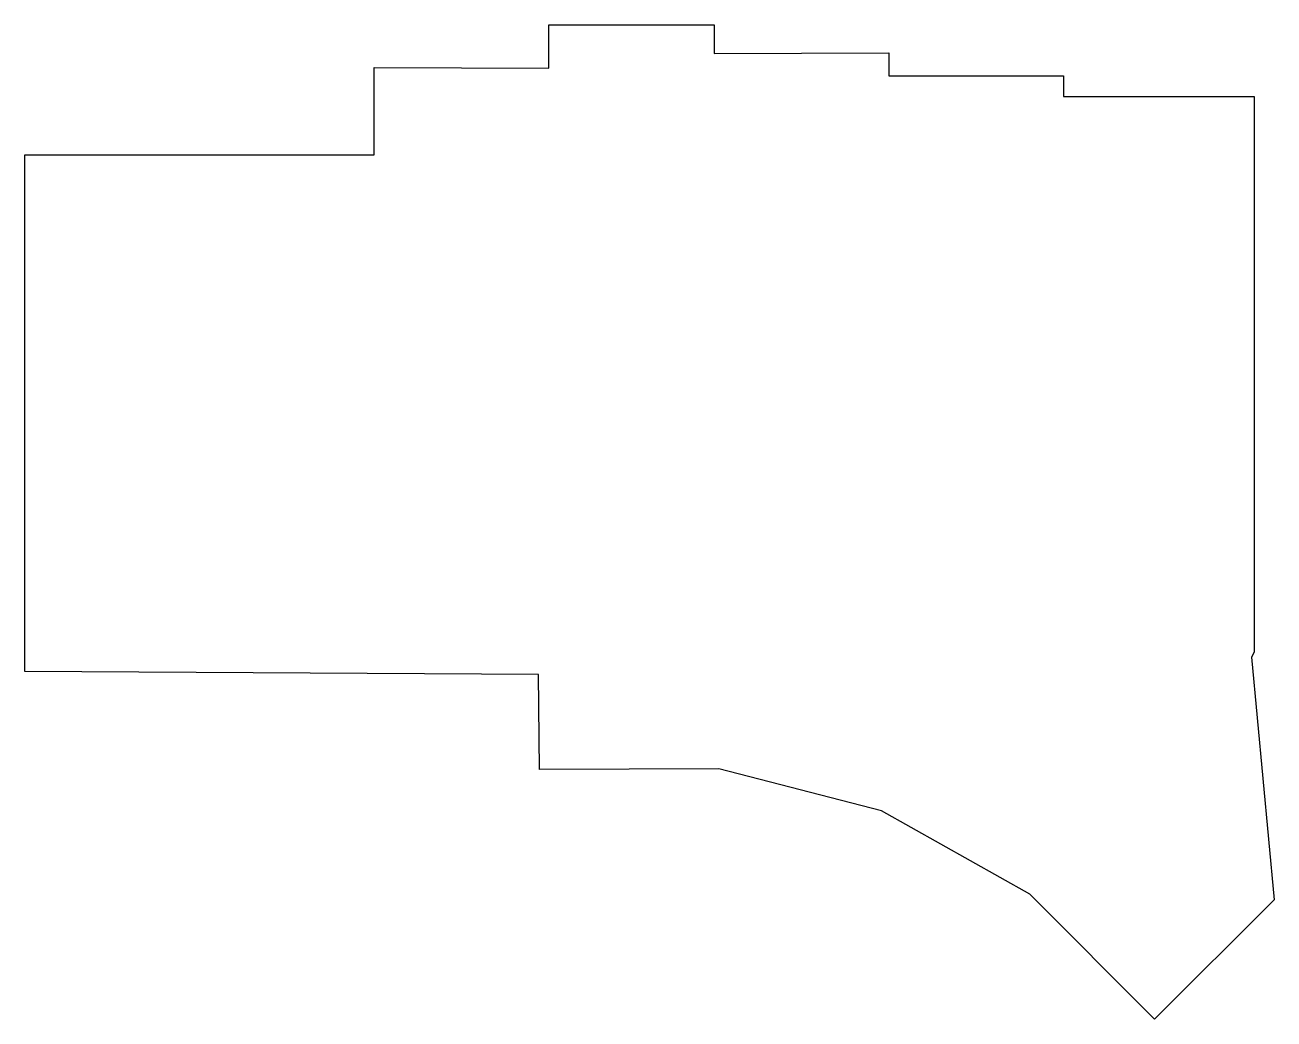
# Model space of a CAD drawing. Header units: millimetres. Extents: x 91 to 227, y -147 to -39.
import ezdxf

# ---------------------------------------------------------------- set-up
doc = ezdxf.new("R2010")
doc.units = ezdxf.units.MM

msp = doc.modelspace()

# ---------------------------------------------------------------- linework, layer by layer
at = {"linetype": 'CONTINUOUS'}
for p, q in [((148.08, -43.55), (148.08, -38.86)), ((148.08, -38.86), (166.08, -38.86)), ((166.08, -38.86), (166.08, -41.95)), ((166.08, -41.95), (185.08, -41.91)), ((185.08, -41.91), (185.08, -44.4)), ((129.08, -53), (129.08, -43.49)), ((129.08, -43.49), (148.08, -43.55)), ((185.08, -44.4), (204.08, -44.4)), ((204.08, -44.4), (204.08, -46.66)), ((204.08, -46.66), (224.83, -46.66)), ((224.83, -46.66), (224.83, -107.12)), ((91.08, -109.24), (91.08, -52.99)), ((91.08, -52.99), (129.08, -53)), ((224.83, -107.12), (224.52, -107.66)), ((224.52, -107.66), (226.98, -134.07)), ((146.94, -109.56), (91.08, -109.24)), ((147.06, -119.88), (146.94, -109.56)), ((166.58, -119.83), (147.06, -119.88)), ((184.27, -124.39), (166.58, -119.83)), ((200.41, -133.48), (184.27, -124.39)), ((213.99, -147.06), (200.41, -133.48)), ((226.98, -134.07), (213.99, -147.06))]:
    msp.add_line(p, q, dxfattribs=at)

doc.saveas('drawing.dxf')
